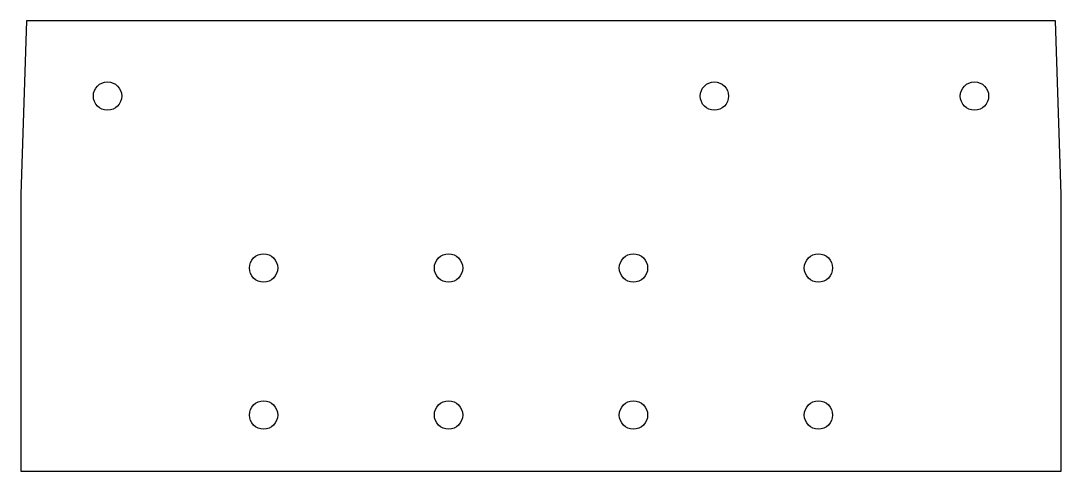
# Model space of a CAD drawing. Header units: millimetres. Extents: x 0 to 180, y 0 to 78.
import ezdxf

# ---------------------------------------------------------------- set-up
doc = ezdxf.new("R2010")
doc.units = ezdxf.units.MM

msp = doc.modelspace()

# ---------------------------------------------------------------- linework, layer by layer
at = {"layer": 'CUT'}
msp.add_lwpolyline([(0, 0), (180, 0), (180, 47.8), (179, 77.8), (1, 77.8), (0, 47.8)], close=True, dxfattribs=at)
for centre in [(15, 64.8), (120, 64.8), (165, 64.8), (42, 35.1), (74, 35.1), (106, 35.1), (138, 35.1), (42, 9.7), (74, 9.7), (106, 9.7), (138, 9.7)]:
    msp.add_circle(centre, 2.45, dxfattribs=at)

doc.saveas('drawing.dxf')
